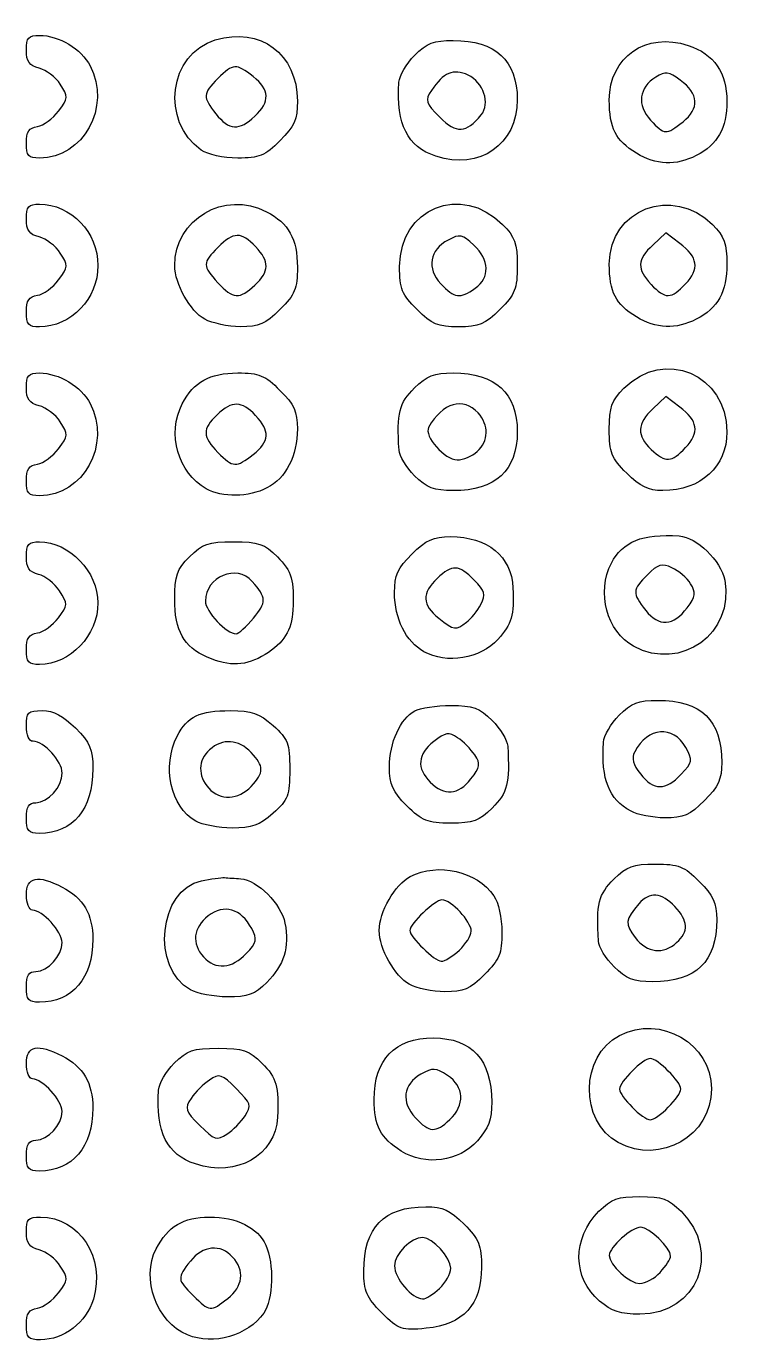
# Model space of a CAD drawing. Extents: x -1 to 2559, y 1 to 1442.
# Drawn here: x 0.1 to 184.8, y 439.8 to 783.7 of the extents above; entities that cross this region are included whole.
import ezdxf

# ---------------------------------------------------------------- set-up
doc = ezdxf.new("R2010")
doc.units = 0
doc.layers.get('0').update_dxf_attribs({"linetype": 'CONTINUOUS'})
doc.layers.add('IMAGE', color=7, linetype='CONTINUOUS')

# ---------------------------------------------------------------- blocks, each defined once
blk = doc.blocks.new('wave')
at = {"layer": 'IMAGE', "color": 7}
for points in [[(-843.19, -849.72), (-843.19, -849.72)], [(-784.18, -849.37), (-784.18, -849.37)], [(-731.54, -851.13), (-731.54, -851.13)], [(-902.77, -856.71), (-902.77, -856.71)], [(-857.15, -858.53), (-857.15, -858.53)], [(-743.69, -859.35), (-743.69, -859.35)], [(-795.98, -860.13), (-795.98, -860.13)], [(-843.19, -893.72), (-843.19, -893.72)], [(-785.73, -894.54), (-785.73, -894.54)], [(-902.77, -900.71), (-902.77, -900.71)], [(-800.9, -900.08), (-800.9, -900.08)], [(-856.26, -902.61), (-856.26, -902.61)], [(-743.69, -902.02), (-743.69, -902.02)], [(-843.62, -937.85), (-843.62, -937.85)], [(-785.21, -937.08), (-785.21, -937.08)], [(-730.88, -936.07), (-730.88, -936.07)], [(-902.77, -944.71), (-902.77, -944.71)], [(-801.54, -943.39), (-801.54, -943.39)], [(-746.24, -942.75), (-746.24, -942.75)], [(-855.85, -946.81), (-855.85, -946.81)], [(-730.45, -977.8), (-730.45, -977.8)], [(-843.55, -980.5), (-843.55, -980.5)], [(-787.99, -981.57), (-787.99, -981.57)], [(-902.77, -988.71), (-902.77, -988.71)], [(-799.09, -989.27), (-799.09, -989.27)], [(-744.42, -987.86), (-744.42, -987.86)], [(-855.6, -990.7), (-855.6, -990.7)], [(-844.16, -1024.36), (-844.16, -1024.36)], [(-786.84, -1022.41), (-786.84, -1022.41)], [(-803.57, -1029.42), (-803.57, -1029.42)], [(-745.11, -1030.85), (-745.11, -1030.85)], [(-902.77, -1032.62), (-902.77, -1032.62)], [(-858.62, -1033.42), (-858.62, -1033.42)], [(-733.21, -1065.08), (-733.21, -1065.08)], [(-845.44, -1067.95), (-845.44, -1067.95)], [(-789.86, -1067.05), (-789.86, -1067.05)], [(-749.54, -1071.39), (-749.54, -1071.39)], [(-802.93, -1075.95), (-802.93, -1075.95)], [(-902.77, -1076.62), (-902.77, -1076.62)], [(-859.96, -1077.42), (-859.96, -1077.42)], [(-845.73, -1110.22), (-845.73, -1110.22)], [(-735.38, -1108.01), (-735.38, -1108.01)], [(-792.35, -1111.23), (-792.35, -1111.23)], [(-748.42, -1117.2), (-748.42, -1117.2)], [(-902.77, -1120.62), (-902.77, -1120.62)], [(-805.02, -1119.43), (-805.02, -1119.43)], [(-858.67, -1122.78), (-858.67, -1122.78)], [(-737.49, -1151.03), (-737.49, -1151.03)], [(-795.02, -1155.23), (-795.02, -1155.23)], [(-850.28, -1157.85), (-850.28, -1157.85)], [(-753.29, -1158.54), (-753.29, -1158.54)], [(-810.07, -1161.58), (-810.07, -1161.58)], [(-902.77, -1164.71), (-902.77, -1164.71)], [(-860.77, -1167.34), (-860.77, -1167.34)]]:
    blk.add_lwpolyline(points, close=True, dxfattribs=at)
for points in [[(-732.42, -882.84), (-736.07, -880.12), (-739.42, -883.27)], [(-730.88, -893.4), (-730.88, -893.4)], [(-732.42, -925.51), (-736.07, -922.79), (-739.42, -925.93)], [(-732.04, -1021.21), (-732.04, -1021.21)]]:
    blk.add_lwpolyline(points, dxfattribs=at)
for points in [[(-902.77, -832.47), (-902.77, -829.23), (-902.23, -828.62), (-899.37, -828.62)], [(-899.37, -828.62), (-894.3, -828.62), (-888.41, -832.16), (-886.13, -836.57)], [(-853.5, -829.81), (-841.74, -826.29), (-832.12, -833.45), (-832.11, -845.75)], [(-750.77, -845.47), (-750.77, -834.28), (-741.16, -827.63), (-730.21, -831.25)], [(-857.15, -858.53), (-867.85, -851.04), (-865.62, -833.44), (-853.5, -829.81)], [(-801.54, -833.85), (-798.35, -830.66), (-796.51, -829.95), (-791.47, -829.95)], [(-791.47, -829.95), (-780.4, -829.95), (-774.77, -835.16), (-774.77, -845.41)], [(-730.21, -831.25), (-723.46, -833.48), (-720.1, -838.32), (-720.1, -845.83)], [(-899.45, -837.16), (-902.03, -836.51), (-902.77, -835.47), (-902.77, -832.47)], [(-805.62, -840.85), (-805.52, -839.14), (-803.68, -835.99), (-801.54, -833.85)], [(-893.92, -841.38), (-895.14, -839.52), (-897.63, -837.62), (-899.45, -837.16)], [(-886.13, -836.57), (-880.59, -847.27), (-887.94, -860.62), (-899.37, -860.62)], [(-843.62, -839.38), (-848.08, -835.87), (-848.85, -835.91), (-852.83, -839.89)], [(-787.58, -838.98), (-791.41, -837.23), (-794.04, -838.33), (-797.13, -842.99)], [(-732.26, -840.29), (-735.28, -838.04), (-736.12, -837.93), (-738.64, -839.49)], [(-894.37, -848.36), (-891.84, -844.96), (-891.82, -844.58), (-893.92, -841.38)], [(-852.83, -839.89), (-856.81, -843.87), (-856.85, -844.64), (-853.34, -849.1)], [(-843.19, -849.72), (-839.16, -845.93), (-839.29, -842.78), (-843.62, -839.38)], [(-795.98, -860.13), (-803.47, -857.63), (-806.3, -851.98), (-805.62, -840.85)], [(-784.18, -849.37), (-781.72, -846.41), (-783.56, -840.81), (-787.58, -838.98)], [(-738.64, -839.49), (-743.07, -842.23), (-743.65, -846.85), (-740.03, -850.69)], [(-731.54, -851.13), (-727.18, -847.7), (-727.43, -843.88), (-732.26, -840.29)], [(-832.11, -845.75), (-832.1, -850.57), (-832.87, -852.31), (-836.64, -856.08)], [(-797.13, -842.99), (-798.89, -845.65), (-798.72, -846.21), (-794.95, -849.98)], [(-774.77, -845.41), (-774.77, -857.07), (-784.63, -863.91), (-795.98, -860.13)], [(-743.69, -859.35), (-749.16, -856.01), (-750.77, -852.86), (-750.77, -845.47)], [(-720.1, -845.83), (-720.1, -852.85), (-722.49, -857.04), (-728.12, -859.96)], [(-899.9, -852.38), (-898.33, -852.14), (-895.84, -850.33), (-894.37, -848.36)], [(-853.34, -849.1), (-849.98, -853.37), (-847.26, -853.54), (-843.19, -849.72)], [(-902.77, -856.71), (-902.77, -853.73), (-902.09, -852.7), (-899.9, -852.38)], [(-794.95, -849.98), (-790.64, -854.29), (-788.14, -854.14), (-784.18, -849.37)], [(-740.03, -850.69), (-736.31, -854.65), (-736.04, -854.67), (-731.54, -851.13)], [(-836.64, -856.08), (-840.55, -860), (-842.06, -860.62), (-847.67, -860.62)], [(-899.37, -860.62), (-902.24, -860.62), (-902.77, -860.01), (-902.77, -856.71)], [(-847.67, -860.62), (-851.41, -860.62), (-855.44, -859.73), (-857.15, -858.53)], [(-728.12, -859.96), (-733.34, -862.66), (-738.59, -862.45), (-743.69, -859.35)], [(-864.1, -888.7), (-864.1, -876.51), (-851.15, -868.9), (-840.12, -874.61)], [(-805.44, -888.85), (-805.44, -873.68), (-789.38, -867.14), (-778.6, -877.91)], [(-750.77, -888.22), (-750.77, -873.96), (-734.21, -867.63), (-723.9, -877.94)], [(-902.77, -876.47), (-902.77, -873.23), (-902.23, -872.62), (-899.37, -872.62)], [(-899.37, -872.62), (-891.13, -872.62), (-884.1, -879.98), (-884.1, -888.62)], [(-899.45, -881.16), (-902.03, -880.51), (-902.77, -879.47), (-902.77, -876.47)], [(-840.12, -874.61), (-834.4, -877.57), (-832.1, -881.7), (-832.1, -889.05)], [(-843, -883.7), (-846.69, -879.78), (-848.76, -879.81), (-852.83, -883.89)], [(-778.6, -877.91), (-775.37, -881.15), (-774.77, -882.82), (-774.77, -888.65)], [(-723.9, -877.94), (-720.77, -881.08), (-720.1, -882.88), (-720.1, -888.22)], [(-893.92, -885.38), (-895.14, -883.52), (-897.63, -881.62), (-899.45, -881.16)], [(-792.8, -881.97), (-797.67, -884.57), (-798.47, -889.35), (-794.7, -893.36)], [(-786.1, -883.29), (-789.1, -880.46), (-789.76, -880.34), (-792.8, -881.97)], [(-785.73, -894.54), (-781.83, -891.8), (-781.98, -887.16), (-786.1, -883.29)], [(-739.42, -883.27), (-743.53, -887.13), (-743.63, -889.52), (-739.87, -893.53)], [(-730.88, -893.4), (-727.18, -889.47), (-727.63, -886.42), (-732.42, -882.84)], [(-894.37, -892.36), (-891.84, -888.96), (-891.82, -888.58), (-893.92, -885.38)], [(-852.83, -883.89), (-856.9, -887.95), (-856.9, -888.7), (-852.83, -893.09)], [(-843.19, -893.72), (-839.34, -890.1), (-839.3, -887.65), (-843, -883.7)], [(-884.1, -888.62), (-884.1, -897.25), (-891.13, -904.62), (-899.37, -904.62)], [(-856.26, -902.61), (-860.02, -900.57), (-864.1, -893.32), (-864.1, -888.7)], [(-832.1, -889.05), (-832.1, -894.66), (-832.72, -896.17), (-836.64, -900.08)], [(-800.9, -900.08), (-804.86, -896.13), (-805.44, -894.69), (-805.44, -888.85)], [(-774.77, -888.65), (-774.77, -894.72), (-775.32, -896.09), (-779.3, -900.08)], [(-743.69, -902.02), (-749.15, -898.69), (-750.77, -895.52), (-750.77, -888.22)], [(-720.1, -888.22), (-720.1, -895.53), (-722.41, -899.67), (-728.12, -902.62)], [(-899.9, -896.38), (-898.33, -896.14), (-895.84, -894.33), (-894.37, -892.36)], [(-852.83, -893.09), (-848.86, -897.37), (-847.2, -897.48), (-843.19, -893.72)], [(-794.7, -893.36), (-791.12, -897.17), (-789.75, -897.35), (-785.73, -894.54)], [(-739.87, -893.53), (-736.21, -897.43), (-734.64, -897.41), (-730.88, -893.4)], [(-902.77, -900.71), (-902.77, -897.73), (-902.09, -896.7), (-899.9, -896.38)], [(-899.37, -904.62), (-902.24, -904.62), (-902.77, -904.01), (-902.77, -900.71)], [(-836.64, -900.08), (-840.43, -903.88), (-842.11, -904.61), (-846.97, -904.56)], [(-790.1, -904.62), (-795.45, -904.62), (-797.03, -903.95), (-800.9, -900.08)], [(-779.3, -900.08), (-783.17, -903.95), (-784.75, -904.62), (-790.1, -904.62)], [(-846.97, -904.56), (-850.16, -904.53), (-854.34, -903.66), (-856.26, -902.61)], [(-728.12, -902.62), (-733.34, -905.33), (-738.59, -905.12), (-743.69, -902.02)], [(-746.94, -920.58), (-736.41, -910.05), (-720.12, -916.98), (-720.11, -931.99)], [(-902.77, -920.47), (-902.77, -917.23), (-902.23, -916.62), (-899.37, -916.62)], [(-899.37, -916.62), (-894.3, -916.62), (-888.41, -920.16), (-886.13, -924.57)], [(-862.11, -924.63), (-859.15, -918.91), (-855.02, -916.62), (-847.67, -916.62)], [(-847.67, -916.62), (-842.06, -916.62), (-840.55, -917.23), (-836.64, -921.15)], [(-801.54, -920.51), (-798.35, -917.33), (-796.51, -916.62), (-791.47, -916.62)], [(-791.47, -916.62), (-780.45, -916.62), (-774.77, -921.83), (-774.77, -931.95)], [(-899.45, -925.16), (-902.03, -924.51), (-902.77, -923.47), (-902.77, -920.47)], [(-836.64, -921.15), (-832.94, -924.85), (-832.1, -926.7), (-832.1, -931.22)], [(-805.6, -936.72), (-806.19, -926.94), (-805.6, -924.57), (-801.54, -920.51)], [(-750.77, -931.31), (-750.77, -925.49), (-750.17, -923.81), (-746.94, -920.58)], [(-886.13, -924.57), (-880.59, -935.27), (-887.94, -948.62), (-899.37, -948.62)], [(-855.85, -946.81), (-863.26, -942.7), (-866.15, -932.45), (-862.11, -924.63)], [(-843, -927.7), (-846.62, -923.85), (-849.07, -923.81), (-853.02, -927.51)], [(-784.98, -927.05), (-788.85, -922.78), (-794.25, -924.34), (-797.88, -930.79)], [(-893.92, -929.38), (-895.14, -927.52), (-897.63, -925.62), (-899.45, -925.16)], [(-853.02, -927.51), (-856.94, -931.2), (-856.91, -933.27), (-852.83, -937.34)], [(-843.62, -937.85), (-839.34, -934.49), (-839.18, -931.77), (-843, -927.7)], [(-785.21, -937.08), (-782.18, -934.33), (-782.08, -930.25), (-784.98, -927.05)], [(-739.42, -925.93), (-743.54, -929.8), (-743.67, -933.01), (-739.85, -936.56)], [(-730.88, -936.07), (-727.18, -932.13), (-727.63, -929.08), (-732.42, -925.51)], [(-894.37, -936.36), (-891.84, -932.96), (-891.82, -932.58), (-893.92, -929.38)], [(-832.1, -931.22), (-832.1, -938.27), (-835.08, -944.02), (-840.06, -946.59)], [(-797.88, -930.79), (-799.15, -933.03), (-793.67, -939.28), (-790.44, -939.28)], [(-746.24, -942.75), (-750.22, -938.76), (-750.77, -937.39), (-750.77, -931.31)], [(-774.77, -931.95), (-774.77, -942.06), (-780.45, -947.28), (-791.47, -947.28)], [(-720.11, -931.99), (-720.1, -941.06), (-726.91, -947.28), (-736.84, -947.28)], [(-899.9, -940.38), (-898.33, -940.14), (-895.84, -938.33), (-894.37, -936.36)], [(-852.83, -937.34), (-848.85, -941.32), (-848.08, -941.36), (-843.62, -937.85)], [(-801.54, -943.39), (-803.68, -941.24), (-805.51, -938.24), (-805.6, -936.72)], [(-790.44, -939.28), (-788.91, -939.28), (-786.55, -938.29), (-785.21, -937.08)], [(-739.85, -936.56), (-736.09, -940.07), (-734.57, -939.99), (-730.88, -936.07)], [(-902.77, -944.71), (-902.77, -941.73), (-902.09, -940.7), (-899.9, -940.38)], [(-899.37, -948.62), (-902.24, -948.62), (-902.77, -948.01), (-902.77, -944.71)], [(-791.47, -947.28), (-796.51, -947.28), (-798.35, -946.57), (-801.54, -943.39)], [(-736.84, -947.28), (-740.59, -947.28), (-742.74, -946.25), (-746.24, -942.75)], [(-840.06, -946.59), (-844.79, -949.04), (-851.66, -949.13), (-855.85, -946.81)], [(-802.24, -963.82), (-798.54, -960.12), (-796.69, -959.28), (-792.17, -959.28)], [(-792.17, -959.28), (-782.55, -959.28), (-776.25, -964.44), (-775.88, -972.62)], [(-750.22, -966.17), (-747.3, -960.53), (-742.15, -958.47), (-732.54, -959.09)], [(-732.54, -959.09), (-727.99, -959.39), (-721.63, -965.57), (-720.68, -970.61)], [(-902.77, -964.47), (-902.77, -961.23), (-902.23, -960.62), (-899.37, -960.62)], [(-899.37, -960.62), (-891.65, -960.62), (-884.1, -968.48), (-884.1, -976.53)], [(-860.21, -964.51), (-856.82, -961.12), (-855.32, -960.62), (-848.77, -960.62)], [(-848.77, -960.62), (-842.22, -960.62), (-840.72, -961.12), (-837.33, -964.51)], [(-899.6, -969.12), (-902.02, -968.51), (-902.77, -967.42), (-902.77, -964.47)], [(-864.1, -975.55), (-864.1, -969.44), (-863.54, -967.85), (-860.21, -964.51)], [(-837.33, -964.51), (-833.53, -968.32), (-832.85, -970.66), (-833.27, -978.4)], [(-806.77, -973.88), (-806.77, -969.37), (-805.94, -967.51), (-802.24, -963.82)], [(-744.42, -987.86), (-751.38, -984.08), (-754.14, -973.76), (-750.22, -966.17)], [(-734.43, -967.38), (-737.06, -966.18), (-738.08, -966.47), (-740.83, -969.22)], [(-894.13, -973.43), (-895.39, -971.5), (-897.86, -969.56), (-899.6, -969.12)], [(-843.85, -970.95), (-847.83, -966.31), (-856.1, -969.75), (-856.1, -976.06)], [(-785.99, -970.61), (-790.07, -966.53), (-791.72, -966.46), (-795.68, -970.18)], [(-740.83, -969.22), (-744.82, -973.21), (-744.86, -973.97), (-741.28, -978.51)], [(-729.57, -971.56), (-730.52, -970.04), (-732.7, -968.16), (-734.43, -967.38)], [(-843.55, -980.5), (-840.08, -976.38), (-840.11, -975.3), (-843.85, -970.95)], [(-795.68, -970.18), (-799.72, -973.97), (-799.59, -977.11), (-795.26, -980.52)], [(-784.27, -976.94), (-782.88, -974.33), (-783.11, -973.49), (-785.99, -970.61)], [(-775.88, -972.62), (-775.55, -979.73), (-776.23, -982.05), (-779.81, -986.06)], [(-720.68, -970.61), (-718.09, -984.42), (-732.05, -994.57), (-744.42, -987.86)], [(-730.45, -977.8), (-728.24, -974.83), (-728.11, -973.9), (-729.57, -971.56)], [(-894.43, -980.45), (-891.94, -977.1), (-891.93, -976.79), (-894.13, -973.43)], [(-855.6, -990.7), (-861.73, -988.03), (-864.1, -983.8), (-864.1, -975.55)], [(-856.1, -976.06), (-856.1, -978.8), (-850.62, -984.62), (-848.04, -984.62)], [(-799.09, -989.27), (-803.86, -986.58), (-806.77, -980.76), (-806.77, -973.88)], [(-884.1, -976.53), (-884.1, -984.97), (-891.36, -992.62), (-899.37, -992.62)], [(-833.27, -978.4), (-833.55, -983.73), (-835.61, -987.02), (-840.52, -990.02)], [(-787.99, -981.57), (-786.82, -980.68), (-785.15, -978.6), (-784.27, -976.94)], [(-741.28, -978.51), (-737.85, -982.87), (-734.03, -982.62), (-730.45, -977.8)], [(-899.9, -984.38), (-898.33, -984.14), (-895.87, -982.37), (-894.43, -980.45)], [(-848.04, -984.62), (-847.47, -984.62), (-845.45, -982.77), (-843.55, -980.5)], [(-795.26, -980.52), (-791.21, -983.71), (-790.84, -983.76), (-787.99, -981.57)], [(-902.77, -988.71), (-902.77, -985.73), (-902.09, -984.7), (-899.9, -984.38)], [(-779.81, -986.06), (-784.32, -991.1), (-793.21, -992.58), (-799.09, -989.27)], [(-899.37, -992.62), (-902.24, -992.62), (-902.77, -992.01), (-902.77, -988.71)], [(-840.52, -990.02), (-845.47, -993.03), (-849.79, -993.23), (-855.6, -990.7)], [(-801.51, -1004.66), (-800.1, -1003.9), (-795.86, -1003.28), (-792.09, -1003.28)], [(-792.09, -1003.28), (-786.29, -1003.28), (-784.63, -1003.88), (-781.33, -1007.18)], [(-748.21, -1005.85), (-745.02, -1002.66), (-743.18, -1001.95), (-738.14, -1001.95)], [(-738.14, -1001.95), (-726.79, -1001.95), (-721.44, -1007.14), (-721.44, -1018.15)], [(-902.77, -1008.62), (-902.77, -1005.03), (-902.34, -1004.62), (-898.64, -1004.62)], [(-898.64, -1004.62), (-895.71, -1004.62), (-893.18, -1005.94), (-889.97, -1009.15)], [(-863.42, -1011.26), (-860.76, -1006.1), (-857.65, -1004.62), (-849.55, -1004.62)], [(-849.55, -1004.62), (-843.99, -1004.62), (-842.05, -1005.3), (-838.46, -1008.51)], [(-808.1, -1019.35), (-808.1, -1013.01), (-805.25, -1006.66), (-801.51, -1004.66)], [(-781.33, -1007.18), (-779.19, -1009.32), (-777.36, -1012.32), (-777.27, -1013.85)], [(-752.29, -1012.85), (-752.19, -1011.14), (-750.35, -1007.99), (-748.21, -1005.85)], [(-901.02, -1012.62), (-902.08, -1012.62), (-902.77, -1011.03), (-902.77, -1008.62)], [(-889.97, -1009.15), (-886.14, -1012.98), (-885.44, -1014.63), (-885.44, -1019.75)], [(-838.46, -1008.51), (-834.51, -1012.03), (-834.1, -1013.1), (-834.1, -1019.95)], [(-790.32, -1011.69), (-792.66, -1010.14), (-793.48, -1010.27), (-796.56, -1012.69)], [(-730.85, -1014.21), (-734.14, -1008.33), (-740.69, -1008.9), (-744.15, -1015.36)], [(-893.44, -1020.9), (-893.44, -1017.81), (-898.2, -1012.62), (-901.02, -1012.62)], [(-858.62, -1033.42), (-865.17, -1029.79), (-867.48, -1019.11), (-863.42, -1011.26)], [(-844.16, -1015.53), (-847.39, -1012.06), (-851.64, -1011.78), (-855, -1014.82)], [(-796.56, -1012.69), (-800.78, -1016.01), (-801.08, -1019.64), (-797.44, -1023.28)], [(-785.84, -1016.17), (-786.83, -1014.69), (-788.84, -1012.67), (-790.32, -1011.69)], [(-777.27, -1013.85), (-776.68, -1023.62), (-777.28, -1025.99), (-781.33, -1030.05)], [(-745.11, -1030.85), (-750.93, -1027.62), (-752.89, -1022.71), (-752.29, -1012.85)], [(-732.04, -1021.21), (-729.04, -1018.02), (-728.96, -1017.58), (-730.85, -1014.21)], [(-855, -1014.82), (-858.03, -1017.57), (-858.13, -1021.65), (-855.23, -1024.84)], [(-844.16, -1024.36), (-840.75, -1020.71), (-840.75, -1019.19), (-844.16, -1015.53)], [(-786.84, -1022.41), (-784.42, -1019.33), (-784.29, -1018.51), (-785.84, -1016.17)], [(-744.15, -1015.36), (-745.03, -1017.02), (-744.62, -1018.63), (-742.64, -1021.14)], [(-900.31, -1028.62), (-897.1, -1028.62), (-893.44, -1024.5), (-893.44, -1020.9)], [(-885.44, -1019.75), (-885.44, -1030.35), (-890.61, -1036.62), (-899.37, -1036.62)], [(-834.1, -1019.95), (-834.1, -1026.79), (-834.51, -1027.87), (-838.46, -1031.39)], [(-803.57, -1029.42), (-807.27, -1025.72), (-808.1, -1023.86), (-808.1, -1019.35)], [(-742.64, -1021.14), (-739.2, -1025.52), (-736.11, -1025.54), (-732.04, -1021.21)], [(-721.44, -1018.15), (-721.44, -1022.51), (-722.31, -1024.42), (-725.97, -1028.08)], [(-855.23, -1024.84), (-852.26, -1028.13), (-847.47, -1027.92), (-844.16, -1024.36)], [(-797.44, -1023.28), (-793.79, -1026.93), (-790.16, -1026.63), (-786.84, -1022.41)], [(-725.97, -1028.08), (-729.76, -1031.87), (-731.45, -1032.61), (-736.3, -1032.57)], [(-902.77, -1032.62), (-902.77, -1029.62), (-902.15, -1028.62), (-900.31, -1028.62)], [(-838.46, -1031.39), (-842, -1034.55), (-844, -1035.27), (-849.12, -1035.24)], [(-792.13, -1033.95), (-798.21, -1033.95), (-799.58, -1033.4), (-803.57, -1029.42)], [(-781.33, -1030.05), (-784.64, -1033.36), (-786.28, -1033.95), (-792.13, -1033.95)], [(-736.3, -1032.57), (-739.49, -1032.54), (-743.46, -1031.77), (-745.11, -1030.85)], [(-899.37, -1036.62), (-902.26, -1036.62), (-902.77, -1036.01), (-902.77, -1032.62)], [(-849.12, -1035.24), (-852.6, -1035.21), (-856.87, -1034.39), (-858.62, -1033.42)], [(-802.66, -1047.89), (-795.37, -1044.12), (-785.39, -1046.42), (-780.85, -1052.9)], [(-749.54, -1048.51), (-746.24, -1045.21), (-744.59, -1044.62), (-738.74, -1044.62)], [(-738.74, -1044.62), (-732.67, -1044.62), (-731.29, -1045.16), (-727.3, -1049.15)], [(-902.77, -1052.62), (-902.77, -1047.96), (-899.8, -1047.32), (-893.45, -1050.61)], [(-857.1, -1048.96), (-854.72, -1048.46), (-852.02, -1048.1), (-851.1, -1048.16)], [(-851.1, -1048.16), (-850.19, -1048.23), (-848.28, -1048.36), (-846.87, -1048.45)], [(-846.87, -1048.45), (-842.58, -1048.73), (-836.27, -1055.06), (-835.34, -1060.02)], [(-810.77, -1061.95), (-810.77, -1057.1), (-806.65, -1049.96), (-802.66, -1047.89)], [(-753.6, -1064.72), (-754.19, -1054.94), (-753.6, -1052.57), (-749.54, -1048.51)], [(-893.45, -1050.61), (-887.95, -1053.46), (-885.44, -1057.7), (-885.44, -1064.18)], [(-859.96, -1077.42), (-870.32, -1071.68), (-868.28, -1051.33), (-857.1, -1048.96)], [(-733.67, -1055.7), (-737.13, -1052.02), (-740.29, -1051.77), (-743.03, -1054.95)], [(-727.3, -1049.15), (-723.64, -1052.81), (-722.77, -1054.72), (-722.77, -1059.09)], [(-901.19, -1056.62), (-902.06, -1056.62), (-902.77, -1054.82), (-902.77, -1052.62)], [(-844.02, -1061.43), (-846.81, -1056.23), (-851.28, -1054.92), (-855.35, -1058.12)], [(-794.4, -1053.95), (-796.24, -1053.95), (-802.77, -1060.19), (-802.77, -1061.95)], [(-786.77, -1062.14), (-786.77, -1059.56), (-792, -1053.95), (-794.4, -1053.95)], [(-780.85, -1052.9), (-779.66, -1054.61), (-778.77, -1058.64), (-778.77, -1062.38)], [(-743.03, -1054.95), (-746.65, -1059.16), (-746.77, -1060.26), (-743.99, -1063.79)], [(-893.44, -1065.08), (-893.44, -1062.22), (-898.58, -1056.62), (-901.19, -1056.62)], [(-855.35, -1058.12), (-859.28, -1061.21), (-859.75, -1065.33), (-856.56, -1068.84)], [(-733.21, -1065.08), (-730, -1062.17), (-730.13, -1059.47), (-733.67, -1055.7)], [(-845.44, -1067.95), (-842.68, -1065.02), (-842.51, -1064.25), (-844.02, -1061.43)], [(-835.34, -1060.02), (-834.15, -1066.34), (-835.56, -1070.95), (-840.07, -1075.45)], [(-802.93, -1075.95), (-806.71, -1073.89), (-810.77, -1066.65), (-810.77, -1061.95)], [(-802.77, -1061.95), (-802.77, -1063.61), (-796.29, -1069.95), (-794.59, -1069.95)], [(-789.86, -1067.05), (-788.16, -1065.46), (-786.77, -1063.24), (-786.77, -1062.14)], [(-778.77, -1062.38), (-778.77, -1068), (-779.39, -1069.5), (-783.3, -1073.42)], [(-722.77, -1059.09), (-722.77, -1070.09), (-728.12, -1075.28), (-739.47, -1075.28)], [(-900.31, -1072.62), (-897.17, -1072.62), (-893.44, -1068.52), (-893.44, -1065.08)], [(-885.44, -1064.18), (-885.44, -1074.35), (-890.75, -1080.62), (-899.37, -1080.62)], [(-749.54, -1071.39), (-751.68, -1069.24), (-753.51, -1066.24), (-753.6, -1064.72)], [(-743.99, -1063.79), (-740.85, -1067.79), (-736.74, -1068.28), (-733.21, -1065.08)], [(-856.56, -1068.84), (-853.49, -1072.24), (-849.14, -1071.89), (-845.44, -1067.95)], [(-794.59, -1069.95), (-793.68, -1069.95), (-791.55, -1068.64), (-789.86, -1067.05)], [(-902.77, -1076.62), (-902.77, -1073.62), (-902.15, -1072.62), (-900.31, -1072.62)], [(-739.47, -1075.28), (-744.51, -1075.28), (-746.35, -1074.57), (-749.54, -1071.39)], [(-840.07, -1075.45), (-843.25, -1078.63), (-844.99, -1079.27), (-850.33, -1079.24)], [(-793.64, -1077.9), (-796.83, -1077.87), (-801.01, -1076.99), (-802.93, -1075.95)], [(-783.3, -1073.42), (-787.1, -1077.21), (-788.78, -1077.94), (-793.64, -1077.9)], [(-899.37, -1080.62), (-902.26, -1080.62), (-902.77, -1080.01), (-902.77, -1076.62)], [(-850.33, -1079.24), (-853.87, -1079.21), (-858.2, -1078.39), (-859.96, -1077.42)], [(-748.15, -1089.31), (-737.39, -1083.74), (-724.1, -1091.41), (-724.1, -1103.19)], [(-812.1, -1105.97), (-812.1, -1095.59), (-806.66, -1089.95), (-796.64, -1089.95)], [(-796.64, -1089.95), (-786.64, -1089.95), (-781.44, -1095.67), (-781.44, -1106.66)], [(-748.42, -1117.2), (-758.6, -1111.67), (-758.43, -1094.62), (-748.15, -1089.31)], [(-902.77, -1096.62), (-902.77, -1091.96), (-899.8, -1091.32), (-893.45, -1094.61)], [(-864.21, -1096.51), (-860.82, -1093.12), (-859.32, -1092.62), (-852.77, -1092.62)], [(-852.77, -1092.62), (-846.22, -1092.62), (-844.72, -1093.12), (-841.33, -1096.51)], [(-901.19, -1100.62), (-902.06, -1100.62), (-902.77, -1098.82), (-902.77, -1096.62)], [(-893.45, -1094.61), (-887.95, -1097.46), (-885.44, -1101.7), (-885.44, -1108.18)], [(-868.29, -1103.51), (-868.19, -1101.81), (-866.35, -1098.66), (-864.21, -1096.51)], [(-841.33, -1096.51), (-837.51, -1100.34), (-836.84, -1102.66), (-837.28, -1110.57)], [(-740.1, -1095.28), (-741.99, -1095.28), (-748.1, -1101.39), (-748.1, -1103.28)], [(-732.1, -1103.28), (-732.1, -1101.39), (-738.22, -1095.28), (-740.1, -1095.28)], [(-848, -1103.18), (-851.83, -1099.35), (-852.41, -1099.16), (-855.04, -1100.91)], [(-799.92, -1099.41), (-804.55, -1101.99), (-805.13, -1106.69), (-801.31, -1110.75)], [(-792.92, -1099.73), (-796.05, -1097.68), (-796.78, -1097.65), (-799.92, -1099.41)], [(-792.35, -1111.23), (-788.35, -1107.5), (-788.6, -1102.56), (-792.92, -1099.73)], [(-893.44, -1109.08), (-893.44, -1106.22), (-898.58, -1100.62), (-901.19, -1100.62)], [(-858.67, -1122.78), (-866.14, -1120.3), (-868.97, -1114.64), (-868.29, -1103.51)], [(-855.04, -1100.91), (-856.62, -1101.95), (-858.76, -1104.1), (-859.81, -1105.68)], [(-845.73, -1110.22), (-843.98, -1107.59), (-844.17, -1107.01), (-848, -1103.18)], [(-724.1, -1103.19), (-724.1, -1115.44), (-737.47, -1123.14), (-748.42, -1117.2)], [(-748.1, -1103.28), (-748.1, -1105.17), (-741.99, -1111.28), (-740.1, -1111.28)], [(-735.38, -1108.01), (-733.58, -1106.21), (-732.1, -1104.08), (-732.1, -1103.28)], [(-859.81, -1105.68), (-861.56, -1108.31), (-861.37, -1108.89), (-857.54, -1112.72)], [(-805.02, -1119.43), (-810.42, -1116.03), (-812.1, -1112.84), (-812.1, -1105.97)], [(-781.44, -1106.66), (-781.44, -1111.24), (-782.27, -1113.51), (-785.15, -1116.73)], [(-900.31, -1116.62), (-897.17, -1116.62), (-893.44, -1112.52), (-893.44, -1109.08)], [(-885.44, -1108.18), (-885.44, -1118.35), (-890.75, -1124.62), (-899.37, -1124.62)], [(-837.28, -1110.57), (-837.85, -1120.6), (-847.92, -1126.35), (-858.67, -1122.78)], [(-850.5, -1114.99), (-848.92, -1113.94), (-846.78, -1111.8), (-845.73, -1110.22)], [(-740.1, -1111.28), (-739.3, -1111.28), (-737.18, -1109.81), (-735.38, -1108.01)], [(-857.54, -1112.72), (-853.71, -1116.55), (-853.13, -1116.74), (-850.5, -1114.99)], [(-801.31, -1110.75), (-797.64, -1114.66), (-796.12, -1114.74), (-792.35, -1111.23)], [(-902.77, -1120.62), (-902.77, -1117.62), (-902.15, -1116.62), (-900.31, -1116.62)], [(-785.15, -1116.73), (-790.04, -1122.2), (-798.72, -1123.38), (-805.02, -1119.43)], [(-899.37, -1124.62), (-902.26, -1124.62), (-902.77, -1124.01), (-902.77, -1120.62)], [(-814.77, -1150.68), (-814.77, -1139.3), (-809.59, -1133.95), (-798.57, -1133.95)], [(-798.57, -1133.95), (-794.21, -1133.95), (-792.3, -1134.82), (-788.64, -1138.48)], [(-753.47, -1135.11), (-750.25, -1131.89), (-748.56, -1131.28), (-742.77, -1131.28)], [(-742.77, -1131.28), (-736.98, -1131.28), (-735.3, -1131.89), (-732.07, -1135.11)], [(-902.77, -1140.47), (-902.77, -1137.15), (-902.26, -1136.62), (-899.1, -1136.62)], [(-899.1, -1136.62), (-888.91, -1136.63), (-882.07, -1147.24), (-885.3, -1158.01)], [(-868.92, -1144.91), (-865.92, -1139.1), (-861.77, -1136.62), (-855.07, -1136.62)], [(-855.07, -1136.62), (-847.92, -1136.62), (-842.45, -1139.33), (-840.36, -1143.91)], [(-753.29, -1158.54), (-760.4, -1152.56), (-760.48, -1142.12), (-753.47, -1135.11)], [(-732.07, -1135.11), (-721.39, -1145.79), (-727.83, -1161.95), (-742.77, -1161.95)], [(-899.45, -1145.16), (-902.03, -1144.51), (-902.77, -1143.47), (-902.77, -1140.47)], [(-788.64, -1138.48), (-784.67, -1142.45), (-784.1, -1143.86), (-784.1, -1149.79)], [(-742.58, -1139.28), (-744.99, -1139.28), (-750.77, -1144.45), (-750.77, -1146.6)], [(-734.77, -1146.78), (-734.77, -1144.66), (-740.37, -1139.28), (-742.58, -1139.28)], [(-860.77, -1167.34), (-868.84, -1164), (-872.95, -1152.7), (-868.92, -1144.91)], [(-848.98, -1147.05), (-852.12, -1143.58), (-856.78, -1144.03), (-860.01, -1148.13)], [(-840.36, -1143.91), (-838.13, -1148.82), (-838.38, -1158.13), (-840.85, -1161.66)], [(-799.39, -1141.95), (-802.48, -1141.95), (-806.77, -1146.23), (-806.77, -1149.31)], [(-792.1, -1149.95), (-792.1, -1147.25), (-796.93, -1141.95), (-799.39, -1141.95)], [(-893.92, -1149.38), (-895.14, -1147.52), (-897.63, -1145.62), (-899.45, -1145.16)], [(-860.01, -1148.13), (-863.51, -1152.58), (-863.49, -1152.87), (-859.25, -1157.1)], [(-850.28, -1157.85), (-846.27, -1154.69), (-845.77, -1150.6), (-848.98, -1147.05)], [(-750.77, -1146.6), (-750.77, -1149.11), (-745.51, -1153.95), (-742.77, -1153.95)], [(-737.49, -1151.03), (-735.99, -1149.43), (-734.77, -1147.51), (-734.77, -1146.78)], [(-894.37, -1156.36), (-891.84, -1152.96), (-891.82, -1152.58), (-893.92, -1149.38)], [(-810.07, -1161.58), (-814.1, -1157.55), (-814.77, -1156), (-814.77, -1150.68)], [(-806.77, -1149.31), (-806.77, -1152.55), (-802.19, -1157.95), (-799.44, -1157.95)], [(-784.1, -1149.79), (-784.1, -1159.45), (-788.87, -1164.7), (-798.48, -1165.62)], [(-795.02, -1155.23), (-793.42, -1153.74), (-792.1, -1151.36), (-792.1, -1149.95)], [(-742.77, -1153.95), (-741.36, -1153.95), (-738.98, -1152.64), (-737.49, -1151.03)], [(-799.44, -1157.95), (-798.61, -1157.95), (-796.63, -1156.73), (-795.02, -1155.23)], [(-899.9, -1160.38), (-898.33, -1160.14), (-895.84, -1158.33), (-894.37, -1156.36)], [(-885.3, -1158.01), (-887.11, -1164.07), (-893.02, -1168.6), (-899.1, -1168.61)], [(-859.25, -1157.1), (-855.02, -1161.33), (-854.74, -1161.36), (-850.28, -1157.85)], [(-742.77, -1161.95), (-747.76, -1161.95), (-750.16, -1161.17), (-753.29, -1158.54)], [(-902.77, -1164.71), (-902.77, -1161.73), (-902.09, -1160.7), (-899.9, -1160.38)], [(-840.85, -1161.66), (-844.97, -1167.54), (-854.04, -1170.13), (-860.77, -1167.34)], [(-798.48, -1165.62), (-804.97, -1166.24), (-805.64, -1166.01), (-810.07, -1161.58)], [(-899.1, -1168.61), (-902.27, -1168.61), (-902.77, -1168.08), (-902.77, -1164.71)]]:
    blk.add_open_spline(points, degree=3, dxfattribs=at)

msp = doc.modelspace()

# ---------------------------------------------------------------- block references
at = {"linetype": 'Continuous'}
msp.add_blockref('wave', (902.91, 1609.95), dxfattribs=at)

doc.saveas('drawing.dxf')
